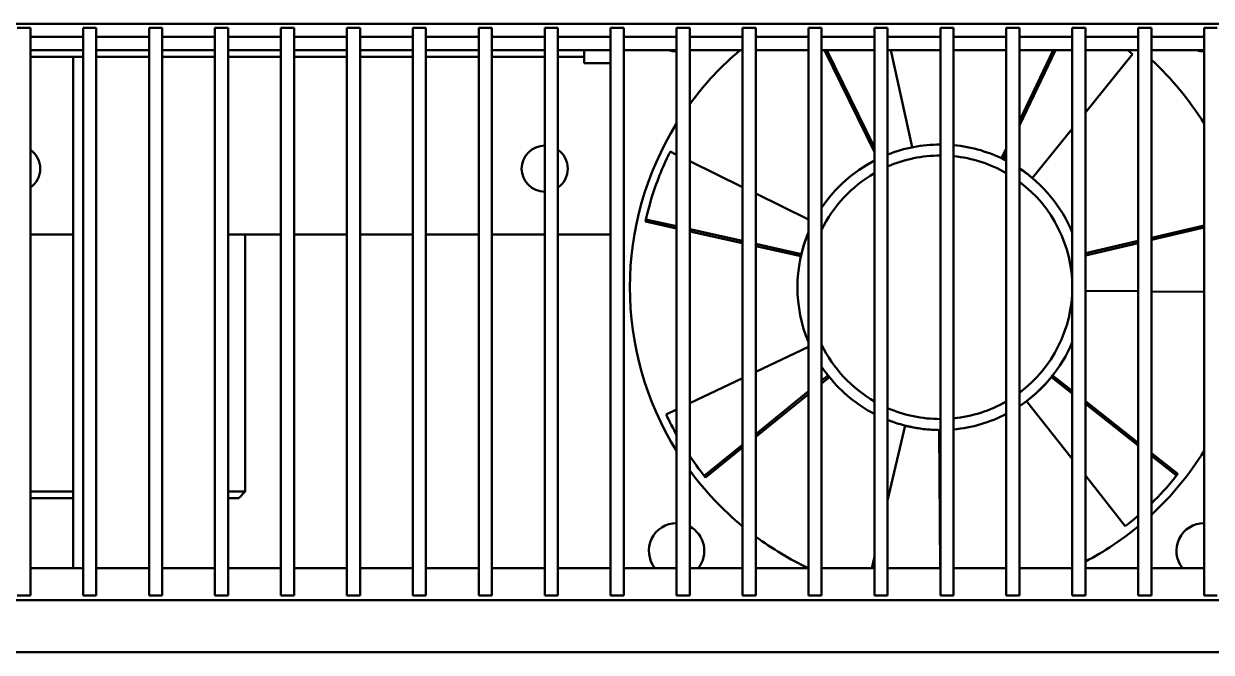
# Model space of a CAD drawing. Header units: millimetres. Extents: x 100 to 5488, y 100 to 4218.
# Drawn here: x 1959.5 to 2049.6, y 1500.5 to 1548.2 of the extents above; entities that cross this region are included whole.
import ezdxf

# ---------------------------------------------------------------- set-up
doc = ezdxf.new("R2010")
doc.units = ezdxf.units.MM
doc.header["$LTSCALE"] = 20
doc.layers.add('Visible (ANSI)', color=7, linetype='Continuous', lineweight=50)

msp = doc.modelspace()

# ---------------------------------------------------------------- linework, layer by layer
at = {"layer": 'Visible (ANSI)'}
for p, q in [((1925.38, 1548.167), (2087.687, 1548.167)), ((1959.033, 1547.867), (1960.033, 1547.867)), ((1960.033, 1547.867), (1960.033, 1547.633)), ((1964.033, 1547.633), (1964.033, 1547.867)), ((1964.033, 1547.867), (1965.033, 1547.867)), ((1965.033, 1547.867), (1965.033, 1547.633)), ((1969.033, 1547.633), (1969.033, 1547.867)), ((1969.033, 1547.867), (1970.033, 1547.867)), ((1970.033, 1547.867), (1970.033, 1547.633)), ((1974.033, 1547.633), (1974.033, 1547.867)), ((1974.033, 1547.867), (1975.033, 1547.867)), ((1975.033, 1547.867), (1975.033, 1547.633)), ((1979.033, 1547.633), (1979.033, 1547.867)), ((1979.033, 1547.867), (1980.033, 1547.867)), ((1980.033, 1547.867), (1980.033, 1547.633)), ((1984.033, 1547.633), (1984.033, 1547.867)), ((1984.033, 1547.867), (1985.033, 1547.867)), ((1985.033, 1547.867), (1985.033, 1547.633)), ((1989.033, 1547.633), (1989.033, 1547.867)), ((1989.033, 1547.867), (1990.033, 1547.867)), ((1990.033, 1547.867), (1990.033, 1547.633)), ((1994.033, 1547.633), (1994.033, 1547.867)), ((1994.033, 1547.867), (1995.033, 1547.867)), ((1995.033, 1547.867), (1995.033, 1547.633)), ((1999.033, 1547.633), (1999.033, 1547.867)), ((1999.033, 1547.867), (2000.033, 1547.867)), ((2000.033, 1547.867), (2000.033, 1547.633)), ((2004.033, 1547.633), (2004.033, 1547.867)), ((2004.033, 1547.867), (2005.033, 1547.867)), ((2005.033, 1547.867), (2005.033, 1547.633)), ((2009.033, 1547.633), (2009.033, 1547.867)), ((2009.033, 1547.867), (2010.033, 1547.867)), ((2010.033, 1547.867), (2010.033, 1547.633)), ((2014.033, 1547.633), (2014.033, 1547.867)), ((2014.033, 1547.867), (2015.033, 1547.867)), ((2015.033, 1547.867), (2015.033, 1547.633)), ((2019.033, 1547.633), (2019.033, 1547.867)), ((2019.033, 1547.867), (2020.033, 1547.867)), ((2020.033, 1547.867), (2020.033, 1547.633)), ((2024.033, 1547.633), (2024.033, 1547.867)), ((2024.033, 1547.867), (2025.033, 1547.867)), ((2025.033, 1547.867), (2025.033, 1547.633)), ((2029.033, 1547.633), (2029.033, 1547.867)), ((2029.033, 1547.867), (2030.033, 1547.867)), ((2030.033, 1547.867), (2030.033, 1547.633)), ((2034.033, 1547.633), (2034.033, 1547.867)), ((2034.033, 1547.867), (2035.033, 1547.867)), ((2035.033, 1547.867), (2035.033, 1547.633)), ((2039.033, 1547.633), (2039.033, 1547.867)), ((2039.033, 1547.867), (2040.033, 1547.867)), ((2040.033, 1547.867), (2040.033, 1547.633)), ((2044.033, 1547.633), (2044.033, 1547.867)), ((2044.033, 1547.867), (2045.033, 1547.867)), ((2045.033, 1547.867), (2045.033, 1547.633)), ((2049.033, 1547.633), (2049.033, 1547.867)), ((2049.033, 1547.867), (2050.033, 1547.867)), ((1960.033, 1510.379), (1960.033, 1547.633)), ((1964.033, 1547.167), (1960.033, 1547.167)), ((1964.033, 1547.633), (1964.033, 1510.379)), ((1965.033, 1510.379), (1965.033, 1547.633)), ((1969.033, 1547.167), (1965.033, 1547.167)), ((1969.033, 1547.633), (1969.033, 1510.379)), ((1970.033, 1510.379), (1970.033, 1547.633)), ((1974.033, 1547.167), (1970.033, 1547.167)), ((1974.033, 1547.633), (1974.033, 1510.379)), ((1975.033, 1510.379), (1975.033, 1547.633)), ((1979.033, 1547.167), (1975.033, 1547.167)), ((1979.033, 1547.633), (1979.033, 1510.379)), ((1980.033, 1510.379), (1980.033, 1547.633)), ((1984.033, 1547.167), (1980.033, 1547.167)), ((1984.033, 1547.633), (1984.033, 1510.379)), ((1985.033, 1510.379), (1985.033, 1547.633)), ((1989.033, 1547.167), (1985.033, 1547.167)), ((1989.033, 1547.633), (1989.033, 1510.379)), ((1990.033, 1510.379), (1990.033, 1547.633)), ((1994.033, 1547.167), (1990.033, 1547.167)), ((1994.033, 1547.633), (1994.033, 1510.379)), ((1995.033, 1510.379), (1995.033, 1547.633)), ((1999.033, 1547.167), (1995.033, 1547.167)), ((1999.033, 1547.633), (1999.033, 1510.379)), ((2000.033, 1510.379), (2000.033, 1547.633)), ((2004.033, 1547.167), (2000.033, 1547.167)), ((2004.033, 1547.633), (2004.033, 1510.379)), ((2005.033, 1510.379), (2005.033, 1547.633)), ((2009.033, 1547.167), (2005.033, 1547.167)), ((2009.033, 1547.633), (2009.033, 1510.379)), ((2010.033, 1510.379), (2010.033, 1547.633)), ((2014.033, 1547.167), (2010.033, 1547.167)), ((2014.033, 1547.633), (2014.033, 1510.379)), ((2015.033, 1510.379), (2015.033, 1547.633)), ((2019.033, 1547.167), (2015.033, 1547.167)), ((2019.033, 1547.633), (2019.033, 1510.379)), ((2020.033, 1510.379), (2020.033, 1547.633)), ((2024.033, 1547.167), (2020.033, 1547.167)), ((2024.033, 1547.633), (2024.033, 1510.379)), ((2025.033, 1510.379), (2025.033, 1547.633)), ((2029.033, 1547.167), (2025.033, 1547.167)), ((2029.033, 1547.633), (2029.033, 1510.379)), ((2030.033, 1510.379), (2030.033, 1547.633)), ((2034.033, 1547.167), (2030.033, 1547.167)), ((2034.033, 1547.633), (2034.033, 1510.379)), ((2035.033, 1510.379), (2035.033, 1547.633)), ((2039.033, 1547.167), (2035.033, 1547.167)), ((2039.033, 1547.633), (2039.033, 1510.379)), ((2040.033, 1510.379), (2040.033, 1547.633)), ((2044.033, 1547.167), (2040.033, 1547.167)), ((2044.033, 1547.633), (2044.033, 1510.379)), ((2045.033, 1510.379), (2045.033, 1547.633)), ((2049.033, 1547.167), (2045.033, 1547.167)), ((2049.033, 1547.633), (2049.033, 1510.379)), ((1964.033, 1546.167), (1960.033, 1546.167)), ((1969.033, 1546.167), (1965.033, 1546.167)), ((1974.033, 1546.167), (1970.033, 1546.167)), ((1979.033, 1546.167), (1975.033, 1546.167)), ((1984.033, 1546.167), (1980.033, 1546.167)), ((1989.033, 1546.167), (1985.033, 1546.167)), ((1994.033, 1546.167), (1990.033, 1546.167)), ((1999.033, 1546.167), (1995.033, 1546.167)), ((2004.033, 1546.167), (2000.033, 1546.167)), ((2002.033, 1546.167), (2002.033, 1545.667)), ((2009.033, 1546.167), (2005.033, 1546.167)), ((2014.033, 1546.167), (2010.033, 1546.167)), ((2019.033, 1546.167), (2015.033, 1546.167)), ((2024.033, 1546.167), (2020.033, 1546.167)), ((2020.25, 1546.167), (2024.033, 1538.413)), ((2024.033, 1538.774), (2020.426, 1546.167)), ((2029.033, 1546.167), (2025.033, 1546.167)), ((2025.277, 1546.167), (2026.904, 1538.789)), ((2034.033, 1546.167), (2030.033, 1546.167)), ((2039.033, 1546.167), (2035.033, 1546.167)), ((2035.033, 1540.441), (2037.751, 1546.167)), ((2037.576, 1546.167), (2035.033, 1540.81)), ((2044.033, 1546.167), (2040.033, 1546.167)), ((2043.374, 1546.043), (2043.383, 1546.036)), ((2043.375, 1546.043), (2043.384, 1546.036)), ((2049.033, 1546.167), (2045.033, 1546.167)), ((1964.033, 1545.667), (1960.033, 1545.667)), ((1963.283, 1506.862), (1963.283, 1545.667)), ((1964.033, 1545.667), (1963.783, 1545.667)), ((1969.033, 1545.667), (1965.033, 1545.667)), ((1969.033, 1545.667), (1965.033, 1545.667)), ((1974.033, 1545.667), (1970.033, 1545.667)), ((1974.033, 1545.667), (1970.033, 1545.667)), ((1979.033, 1545.667), (1975.033, 1545.667)), ((1984.033, 1545.667), (1980.033, 1545.667)), ((1989.033, 1545.667), (1985.033, 1545.667)), ((1994.033, 1545.667), (1990.033, 1545.667)), ((1999.033, 1545.667), (1995.033, 1545.667)), ((2002.033, 1545.667), (2000.033, 1545.667)), ((2002.033, 1545.167), (2002.033, 1545.667)), ((2002.033, 1545.167), (2004.033, 1545.167)), ((2043.606, 1545.855), (2040.033, 1541.438)), ((2039.033, 1540.201), (2036.008, 1536.46)), ((2008.424, 1538.191), (2008.429, 1538.202)), ((2008.425, 1538.192), (2008.43, 1538.202)), ((2008.556, 1538.459), (2009.033, 1538.224)), ((2034.033, 1538.703), (2033.678, 1537.954)), ((2033.678, 1537.954), (2033.821, 1537.886)), ((2033.821, 1537.886), (2034.033, 1538.334)), ((2010.033, 1537.733), (2014.033, 1535.768)), ((2015.033, 1535.277), (2019.033, 1533.312)), ((2006.702, 1533.316), (2006.668, 1533.162)), ((2006.668, 1533.162), (2009.033, 1532.633)), ((2009.033, 1532.796), (2006.702, 1533.316)), ((2014.033, 1531.679), (2010.033, 1532.572)), ((2049.033, 1532.863), (2045.033, 1531.924)), ((2045.033, 1531.761), (2049.033, 1532.7)), ((1963.283, 1532.167), (1960.033, 1532.167)), ((1979.033, 1532.167), (1975.033, 1532.167)), ((1976.333, 1532.167), (1976.333, 1512.667)), ((1984.033, 1532.167), (1980.033, 1532.167)), ((1989.033, 1532.167), (1985.033, 1532.167)), ((1994.033, 1532.167), (1990.033, 1532.167)), ((1999.033, 1532.167), (1995.033, 1532.167)), ((2004.033, 1532.167), (2000.033, 1532.167)), ((2010.033, 1532.41), (2014.033, 1531.517)), ((2044.033, 1531.689), (2040.033, 1530.75)), ((2018.495, 1530.683), (2015.033, 1531.456)), ((2015.033, 1531.294), (2018.46, 1530.528)), ((2018.46, 1530.528), (2018.495, 1530.683)), ((2040.033, 1530.587), (2044.033, 1531.526)), ((2044.033, 1527.864), (2040.033, 1527.889)), ((2049.033, 1527.832), (2045.033, 1527.858)), ((2015.033, 1521.739), (2019.033, 1523.642)), ((2010.033, 1519.361), (2014.033, 1521.263)), ((2020.516, 1521.471), (2020.033, 1521.08)), ((2020.033, 1520.876), (2020.616, 1521.348)), ((2020.616, 1521.348), (2020.516, 1521.471)), ((2037.548, 1521.47), (2037.45, 1521.345)), ((2037.45, 1521.345), (2039.033, 1520.1)), ((2039.033, 1520.301), (2037.548, 1521.47)), ((2019.033, 1520.27), (2015.033, 1517.029)), ((2015.033, 1516.826), (2019.033, 1520.066)), ((2039.033, 1515.14), (2035.575, 1519.529)), ((2044.033, 1516.368), (2040.033, 1519.515)), ((2040.033, 1519.313), (2044.033, 1516.167)), ((2008.249, 1518.512), (2009.033, 1518.885)), ((2008.376, 1518.244), (2008.371, 1518.253)), ((2008.376, 1518.242), (2008.371, 1518.253)), ((2025.033, 1511.978), (2026.364, 1517.666)), ((2029.033, 1517.334), (2028.953, 1517.333)), ((2028.953, 1517.333), (2029.028, 1506.862)), ((2014.033, 1516.219), (2011.127, 1513.865)), ((2011.227, 1513.742), (2014.033, 1516.015)), ((2047.046, 1513.999), (2045.033, 1515.582)), ((2045.033, 1515.38), (2046.948, 1513.875)), ((2011.127, 1513.865), (2011.227, 1513.742)), ((2043.053, 1510.038), (2040.033, 1513.871)), ((2046.948, 1513.875), (2047.046, 1513.999)), ((1963.283, 1512.667), (1960.033, 1512.667)), ((1976.333, 1512.667), (1975.033, 1512.667)), ((1975.833, 1512.167), (1976.333, 1512.667)), ((1963.283, 1512.167), (1960.033, 1512.167)), ((1975.833, 1512.167), (1975.033, 1512.167)), ((1960.033, 1510.379), (1960.033, 1504.792)), ((1964.033, 1504.792), (1964.033, 1510.379)), ((1965.033, 1510.379), (1965.033, 1504.792)), ((1969.033, 1504.792), (1969.033, 1510.379)), ((1970.033, 1510.379), (1970.033, 1504.792)), ((1974.033, 1504.792), (1974.033, 1510.379)), ((1975.033, 1510.379), (1975.033, 1504.792)), ((1979.033, 1504.792), (1979.033, 1510.379)), ((1980.033, 1510.379), (1980.033, 1504.792)), ((1984.033, 1504.792), (1984.033, 1510.379)), ((1985.033, 1510.379), (1985.033, 1504.792)), ((1989.033, 1504.792), (1989.033, 1510.379)), ((1990.033, 1510.379), (1990.033, 1504.792)), ((1994.033, 1504.792), (1994.033, 1510.379)), ((1995.033, 1510.379), (1995.033, 1504.792)), ((1999.033, 1504.792), (1999.033, 1510.379)), ((2000.033, 1510.379), (2000.033, 1504.792)), ((2004.033, 1504.792), (2004.033, 1510.379)), ((2005.033, 1510.379), (2005.033, 1504.792)), ((2009.033, 1504.792), (2009.033, 1510.379)), ((2010.033, 1510.379), (2010.033, 1504.792)), ((2014.033, 1504.792), (2014.033, 1510.379)), ((2015.033, 1510.379), (2015.033, 1504.792)), ((2019.033, 1504.792), (2019.033, 1510.379)), ((2020.033, 1510.379), (2020.033, 1504.792)), ((2024.033, 1504.792), (2024.033, 1510.379)), ((2025.033, 1510.379), (2025.033, 1504.792)), ((2029.033, 1504.792), (2029.033, 1510.379)), ((2030.033, 1510.379), (2030.033, 1504.792)), ((2034.033, 1504.792), (2034.033, 1510.379)), ((2035.033, 1510.379), (2035.033, 1504.792)), ((2039.033, 1504.792), (2039.033, 1510.379)), ((2040.033, 1510.379), (2040.033, 1504.792)), ((2043.288, 1510.223), (2043.279, 1510.215)), ((2043.287, 1510.222), (2043.279, 1510.215)), ((2044.033, 1504.792), (2044.033, 1510.379)), ((2045.033, 1510.379), (2045.033, 1504.792)), ((2049.033, 1504.792), (2049.033, 1510.379)), ((2023.837, 1506.862), (2024.033, 1507.702)), ((1964.033, 1506.862), (1960.033, 1506.862)), ((1969.033, 1506.862), (1965.033, 1506.862)), ((1974.033, 1506.862), (1970.033, 1506.862)), ((1979.033, 1506.862), (1975.033, 1506.862)), ((1984.033, 1506.862), (1980.033, 1506.862)), ((1989.033, 1506.862), (1985.033, 1506.862)), ((1994.033, 1506.862), (1990.033, 1506.862)), ((1999.033, 1506.862), (1995.033, 1506.862)), ((2004.033, 1506.862), (2000.033, 1506.862)), ((2009.033, 1506.862), (2005.033, 1506.862)), ((2014.033, 1506.862), (2010.033, 1506.862)), ((2019.033, 1506.862), (2015.033, 1506.862)), ((2024.033, 1506.862), (2020.033, 1506.862)), ((2029.033, 1506.862), (2025.033, 1506.862)), ((2034.033, 1506.862), (2030.033, 1506.862)), ((2039.033, 1506.862), (2035.033, 1506.862)), ((2044.033, 1506.862), (2040.033, 1506.862)), ((2049.033, 1506.862), (2045.033, 1506.862)), ((1959.033, 1504.786), (1960.033, 1504.786)), ((1960.033, 1504.792), (1960.033, 1504.786)), ((1964.033, 1504.786), (1964.033, 1504.792)), ((1964.033, 1504.786), (1965.033, 1504.786)), ((1965.033, 1504.792), (1965.033, 1504.786)), ((1969.033, 1504.786), (1969.033, 1504.792)), ((1969.033, 1504.786), (1970.033, 1504.786)), ((1970.033, 1504.792), (1970.033, 1504.786)), ((1974.033, 1504.786), (1974.033, 1504.792)), ((1974.033, 1504.786), (1975.033, 1504.786)), ((1975.033, 1504.792), (1975.033, 1504.786)), ((1979.033, 1504.786), (1979.033, 1504.792)), ((1979.033, 1504.786), (1980.033, 1504.786)), ((1980.033, 1504.792), (1980.033, 1504.786)), ((1984.033, 1504.786), (1984.033, 1504.792)), ((1984.033, 1504.786), (1985.033, 1504.786)), ((1985.033, 1504.792), (1985.033, 1504.786)), ((1989.033, 1504.786), (1989.033, 1504.792)), ((1989.033, 1504.786), (1990.033, 1504.786)), ((1990.033, 1504.792), (1990.033, 1504.786)), ((1994.033, 1504.786), (1994.033, 1504.792)), ((1994.033, 1504.786), (1995.033, 1504.786)), ((1995.033, 1504.792), (1995.033, 1504.786)), ((1999.033, 1504.786), (1999.033, 1504.792)), ((1999.033, 1504.786), (2000.033, 1504.786)), ((2000.033, 1504.792), (2000.033, 1504.786)), ((2004.033, 1504.786), (2004.033, 1504.792)), ((2004.033, 1504.786), (2005.033, 1504.786)), ((2005.033, 1504.792), (2005.033, 1504.786)), ((2009.033, 1504.786), (2009.033, 1504.792)), ((2009.033, 1504.786), (2010.033, 1504.786)), ((2010.033, 1504.792), (2010.033, 1504.786)), ((2014.033, 1504.786), (2014.033, 1504.792)), ((2014.033, 1504.786), (2015.033, 1504.786)), ((2015.033, 1504.792), (2015.033, 1504.786)), ((2019.033, 1504.786), (2019.033, 1504.792)), ((2019.033, 1504.786), (2020.033, 1504.786)), ((2020.033, 1504.792), (2020.033, 1504.786)), ((2024.033, 1504.786), (2024.033, 1504.792)), ((2024.033, 1504.786), (2025.033, 1504.786)), ((2025.033, 1504.792), (2025.033, 1504.786)), ((2029.033, 1504.786), (2029.033, 1504.792)), ((2029.033, 1504.786), (2030.033, 1504.786)), ((2030.033, 1504.792), (2030.033, 1504.786)), ((2034.033, 1504.786), (2034.033, 1504.792)), ((2034.033, 1504.786), (2035.033, 1504.786)), ((2035.033, 1504.792), (2035.033, 1504.786)), ((2039.033, 1504.786), (2039.033, 1504.792)), ((2039.033, 1504.786), (2040.033, 1504.786)), ((2040.033, 1504.792), (2040.033, 1504.786)), ((2044.033, 1504.786), (2044.033, 1504.792)), ((2044.033, 1504.786), (2045.033, 1504.786)), ((2045.033, 1504.792), (2045.033, 1504.786)), ((2049.033, 1504.786), (2049.033, 1504.792)), ((2049.033, 1504.786), (2050.033, 1504.786)), ((1613.333, 1504.417), (2564.733, 1504.417)), ((2565.033, 1500.467), (1613.033, 1500.467))]:
    msp.add_line(p, q, dxfattribs=at)
for centre, radius, start, end in [((2009.033, 1548.167), 2.1, 252.24721, 270), ((2029.033, 1528.167), 23.542, 130.12842, 143.81158), ((2049.033, 1548.167), 2.1, 252.24721, 270), ((2029.033, 1528.167), 23.542, 31.83642, 47.18401), ((2029.033, 1528.167), 23.542, 148.16358, 211.83642), ((1999.033, 1537.167), 1.75, 90, 270), ((2029.033, 1528.167), 10.833, 90, 111.66818), ((2029.033, 1528.167), 10.833, 62.51357, 84.70362), ((1959.033, 1537.167), 1.75, 304.8499, 55.1501), ((1999.033, 1537.167), 1.75, 304.8499, 55.1501), ((2029.033, 1528.167), 10, 90, 113.57818), ((2029.033, 1528.167), 10, 60, 84.26083), ((2029.033, 1528.167), 10.833, 117.48643, 146.17784), ((2029.033, 1528.167), 10.833, 22.61986, 56.36872), ((2029.033, 1528.167), 10, 120, 154.15807), ((2029.033, 1528.167), 10, 306.8699, 53.1301), ((2029.033, 1528.167), 10.833, 157.38014, 202.61986), ((2029.033, 1528.167), 10, 205.84193, 240), ((2029.033, 1528.167), 10.833, 303.63128, 337.38014), ((2029.033, 1528.167), 10.833, 213.82216, 217.56756), ((2029.033, 1528.167), 10.833, 219.01182, 242.51357), ((2029.033, 1528.167), 10, 246.42182, 270), ((2029.033, 1528.167), 10, 275.73917, 300), ((2029.033, 1528.167), 10.833, 248.33182, 270), ((2029.033, 1528.167), 10.833, 275.29638, 297.48643), ((2029.033, 1528.167), 23.542, 312.81599, 328.16358), ((2029.033, 1528.167), 23.542, 216.18842, 230.41902), ((2009.033, 1508.167), 2.1, 90, 218.43008), ((2009.033, 1508.167), 2.1, 321.56992, 61.56311), ((2029.033, 1528.167), 23.542, 297.85637, 309.58098), ((2049.033, 1508.167), 2.1, 90, 218.43008), ((2029.033, 1528.167), 23.542, 233.50945, 244.82366)]:
    msp.add_arc(centre, radius, start, end, dxfattribs=at)
for points, knots in [([(2043.219, 1546.168), (2043.371, 1546.048), (2043.456, 1545.978), (2043.572, 1545.883), (2043.606, 1545.855), (2043.606, 1545.855)], [-0.4133423, -0.4133423, -0.4133423, -0.4133423, -0.3010498, -0.3010498, -0.1646084, -0.1646084, -0.1646084, -0.1646084]), ([(2006.702, 1533.316), (2006.95, 1534.39), (2007.232, 1535.272), (2007.711, 1536.593), (2007.967, 1537.206), (2008.368, 1538.086), (2008.455, 1538.255), (2008.536, 1538.418), (2008.556, 1538.459), (2008.556, 1538.459)], [-0.842002, -0.842002, -0.842002, -0.842002, -0.6353139, -0.6353139, -0.4601023, -0.4601023, -0.3024233, -0.3024233, -0.1640928, -0.1640928, -0.1640928, -0.1640928]), ([(2035.033, 1537.189), (2035.061, 1537.171), (2035.088, 1537.153), (2035.467, 1536.896), (2035.688, 1536.72), (2035.915, 1536.538), (2036.008, 1536.46), (2036.008, 1536.46), (2036.008, 1536.46), (2036.007, 1536.46)], [0.2360128, 0.2360128, 0.2360128, 0.2360128, 0.254861, 0.254861, 0.5068567, 0.5068567, 0.6751334, 0.6751334, 0.6788984, 0.6788984, 0.6788984, 0.6788984]), ([(2035.833, 1536.601), (2035.837, 1536.598), (2035.845, 1536.591), (2035.846, 1536.59), (2035.846, 1536.59), (2035.846, 1536.59)], [0, 0, 0, 0, 0.07307911, 0.07307911, 0.07404225, 0.07404225, 0.07404225, 0.07404225]), ([(2036.007, 1536.46), (2035.988, 1536.476), (2035.968, 1536.492), (2035.94, 1536.514), (2035.93, 1536.522), (2035.913, 1536.536), (2035.905, 1536.543), (2035.892, 1536.553), (2035.886, 1536.558), (2035.871, 1536.57), (2035.864, 1536.576), (2035.851, 1536.587), (2035.845, 1536.591), (2035.838, 1536.597), (2035.836, 1536.599), (2035.834, 1536.601), (2035.833, 1536.601), (2035.833, 1536.601), (2035.833, 1536.601), (2035.833, 1536.601), (2035.833, 1536.601), (2035.833, 1536.601)], [0, 0, 0, 0, 0.0077068, 0.0077068, 0.01222361, 0.01222361, 0.01712571, 0.01712571, 0.0226313, 0.0226313, 0.03357537, 0.03357537, 0.04176965, 0.04176965, 0.0448425, 0.0448425, 0.04513057, 0.04513057, 0.04534663, 0.04534663, 0.0453586, 0.0453586, 0.0453586, 0.0453586]), ([(2018.495, 1530.683), (2018.623, 1531.22), (2018.785, 1531.709), (2018.973, 1532.192), (2019.004, 1532.268), (2019.033, 1532.338)], [0.000001, 0.000001, 0.000001, 0.000001, 0.2549714, 0.2549714, 0.3068602, 0.3068602, 0.3068602, 0.3068602]), ([(2020.516, 1521.471), (2020.504, 1521.486), (2020.493, 1521.501), (2020.469, 1521.531), (2020.457, 1521.546), (2020.446, 1521.562)], [0.00000954, 0.00000954, 0.00000954, 0.00000954, 0.0087901, 0.0087901, 0.01772707, 0.01772707, 0.01772707, 0.01772707]), ([(2020.446, 1521.562), (2020.473, 1521.526), (2020.501, 1521.491), (2020.558, 1521.42), (2020.587, 1521.384), (2020.616, 1521.348)], [-0.02726092, -0.02726092, -0.02726092, -0.02726092, -0.0138411, -0.0138411, -0.000001, -0.000001, -0.000001, -0.000001]), ([(2037.45, 1521.345), (2037.103, 1520.916), (2036.746, 1520.546), (2036.12, 1519.96), (2035.899, 1519.783), (2035.671, 1519.603), (2035.575, 1519.529), (2035.575, 1519.529), (2035.575, 1519.529), (2035.575, 1519.529)], [0.000001, 0.000001, 0.000001, 0.000001, 0.2548289, 0.2548289, 0.5067892, 0.5067892, 0.6751286, 0.6751286, 0.6789193, 0.6789193, 0.6789193, 0.6789193]), ([(2035.575, 1519.529), (2035.595, 1519.545), (2035.615, 1519.561), (2035.643, 1519.583), (2035.653, 1519.591), (2035.671, 1519.605), (2035.678, 1519.611), (2035.692, 1519.621), (2035.697, 1519.626), (2035.712, 1519.638), (2035.72, 1519.644), (2035.733, 1519.654), (2035.739, 1519.658), (2035.746, 1519.664), (2035.748, 1519.666), (2035.75, 1519.668), (2035.751, 1519.668), (2035.751, 1519.668), (2035.751, 1519.668), (2035.751, 1519.668), (2035.751, 1519.668), (2035.751, 1519.668)], [0, 0, 0, 0, 0.0077068, 0.0077068, 0.01222361, 0.01222361, 0.01712571, 0.01712571, 0.0226313, 0.0226313, 0.03357537, 0.03357537, 0.04176965, 0.04176965, 0.0448425, 0.0448425, 0.04513057, 0.04513057, 0.04534663, 0.04534663, 0.0453586, 0.0453586, 0.0453586, 0.0453586]), ([(2035.751, 1519.668), (2035.747, 1519.665), (2035.739, 1519.659), (2035.738, 1519.658), (2035.738, 1519.658), (2035.738, 1519.658)], [0, 0, 0, 0, 0.07307911, 0.07307911, 0.07404225, 0.07404225, 0.07404225, 0.07404225]), ([(2009.033, 1516.978), (2008.753, 1517.476), (2008.595, 1517.797), (2008.379, 1518.235), (2008.305, 1518.391), (2008.256, 1518.496), (2008.249, 1518.512), (2008.249, 1518.512)], [-0.7350951, -0.7350951, -0.7350951, -0.7350951, -0.5153338, -0.5153338, -0.2824632, -0.2824632, -0.1835826, -0.1835826, -0.1835826, -0.1835826]), ([(2028.953, 1517.333), (2027.975, 1517.34), (2027.158, 1517.486), (2026.539, 1517.622), (2026.392, 1517.659), (2026.364, 1517.666), (2026.363, 1517.666), (2026.364, 1517.666)], [0.000001, 0.000001, 0.000001, 0.000001, 0.4513878, 0.4513878, 0.6306035, 0.6306035, 0.6515916, 0.6515916, 0.6515916, 0.6515916]), ([(2026.364, 1517.666), (2026.388, 1517.66), (2026.413, 1517.654), (2026.448, 1517.646), (2026.46, 1517.643), (2026.482, 1517.638), (2026.492, 1517.636), (2026.508, 1517.632), (2026.515, 1517.63), (2026.534, 1517.626), (2026.543, 1517.624), (2026.56, 1517.62), (2026.567, 1517.619), (2026.576, 1517.616), (2026.579, 1517.616), (2026.582, 1517.615), (2026.582, 1517.615), (2026.582, 1517.615), (2026.582, 1517.615), (2026.582, 1517.615), (2026.582, 1517.615), (2026.582, 1517.615)], [0, 0, 0, 0, 0.0077068, 0.0077068, 0.01222361, 0.01222361, 0.01712571, 0.01712571, 0.0226313, 0.0226313, 0.03357537, 0.03357537, 0.04176965, 0.04176965, 0.0448425, 0.0448425, 0.04513058, 0.04513058, 0.04534663, 0.04534663, 0.0453586, 0.0453586, 0.0453586, 0.0453586]), ([(2026.571, 1517.617), (2026.571, 1517.617), (2026.571, 1517.617), (2026.548, 1517.623), (2026.611, 1517.606), (2026.811, 1517.564)], [-0.2072212, -0.2072212, -0.2072212, -0.2072212, -0.2059298, -0.2059298, -0.000001, -0.000001, -0.000001, -0.000001]), ([(2026.566, 1517.619), (2026.566, 1517.619), (2026.567, 1517.618), (2026.576, 1517.616), (2026.596, 1517.612), (2026.629, 1517.604), (2026.635, 1517.603), (2026.643, 1517.601), (2026.646, 1517.6), (2026.648, 1517.6), (2026.649, 1517.6), (2026.649, 1517.6), (2026.649, 1517.6), (2026.649, 1517.6)], [0.01118548, 0.01118548, 0.01118548, 0.01118548, 0.0209353, 0.0209353, 0.05757105, 0.05757105, 0.06669014, 0.06669014, 0.07010968, 0.07010968, 0.07075084, 0.07075084, 0.0707809, 0.0707809, 0.0707809, 0.0707809]), ([(2027.135, 1517.502), (2027.135, 1517.502), (2027.135, 1517.502), (2027.135, 1517.502), (2027.135, 1517.501), (2027.135, 1517.501), (2027.135, 1517.501), (2027.136, 1517.501), (2027.136, 1517.501), (2027.139, 1517.501), (2027.142, 1517.5), (2027.176, 1517.494), (2027.207, 1517.489), (2027.299, 1517.474), (2027.357, 1517.464), (2027.423, 1517.454)], [0, 0, 0, 0, 0.00002166, 0.00002166, 0.00006497, 0.00006497, 0.00015161, 0.00015161, 0.00032487, 0.00032487, 0.00247765, 0.00247765, 0.02544401, 0.02544401, 0.06575344, 0.06575344, 0.06575344, 0.06575344]), ([(2046.948, 1513.875), (2046.256, 1513.008), (2045.615, 1512.329), (2045.057, 1511.782), (2045.045, 1511.771), (2045.033, 1511.76)], [-0.9467955, -0.9467955, -0.9467955, -0.9467955, -0.6926253, -0.6926253, -0.6872631, -0.6872631, -0.6872631, -0.6872631]), ([(2044.033, 1510.841), (2043.923, 1510.745), (2043.817, 1510.655), (2043.396, 1510.304), (2043.235, 1510.18), (2043.088, 1510.065), (2043.053, 1510.038), (2043.053, 1510.038)], [-0.5323172, -0.5323172, -0.5323172, -0.5323172, -0.4779445, -0.4779445, -0.3005673, -0.3005673, -0.1647855, -0.1647855, -0.1647855, -0.1647855])]:
    msp.add_open_spline(points, degree=3, knots=knots, dxfattribs=at)
for points in [[(2043.384, 1546.036), (2043.384, 1546.036), (2043.383, 1546.036), (2043.383, 1546.036)], [(2008.43, 1538.202), (2008.429, 1538.202), (2008.429, 1538.202), (2008.429, 1538.202)], [(2033.678, 1537.954), (2033.8, 1537.897), (2033.919, 1537.837), (2034.033, 1537.778)], [(2033.821, 1537.886), (2033.893, 1537.851), (2033.964, 1537.815), (2034.033, 1537.779)], [(2035.385, 1536.944), (2035.468, 1536.884), (2035.537, 1536.832), (2035.595, 1536.788)], [(2035.846, 1536.591), (2035.846, 1536.591), (2035.838, 1536.597), (2035.817, 1536.615)], [(2018.46, 1530.528), (2018.534, 1530.858), (2018.621, 1531.17), (2018.711, 1531.455)], [(2037.548, 1521.47), (2037.339, 1521.204), (2037.126, 1520.96), (2036.922, 1520.742)], [(2036.185, 1520.029), (2036.108, 1519.961), (2036.042, 1519.905), (2035.986, 1519.859)], [(2035.738, 1519.658), (2035.738, 1519.658), (2035.747, 1519.664), (2035.768, 1519.681)], [(2008.371, 1518.253), (2008.371, 1518.253), (2008.371, 1518.253), (2008.371, 1518.253)], [(2026.582, 1517.615), (2026.59, 1517.613), (2026.597, 1517.611), (2026.604, 1517.61)], [(2028.617, 1517.342), (2028.455, 1517.349), (2028.3, 1517.359), (2028.152, 1517.371)], [(2028.617, 1517.342), (2028.752, 1517.337), (2028.89, 1517.334), (2029.033, 1517.334)], [(2011.127, 1513.865), (2010.71, 1514.386), (2010.348, 1514.887), (2010.033, 1515.353)], [(2043.279, 1510.215), (2043.279, 1510.215), (2043.279, 1510.215), (2043.279, 1510.215)]]:
    msp.add_open_spline(points, degree=3, dxfattribs=at)

doc.saveas('drawing.dxf')
